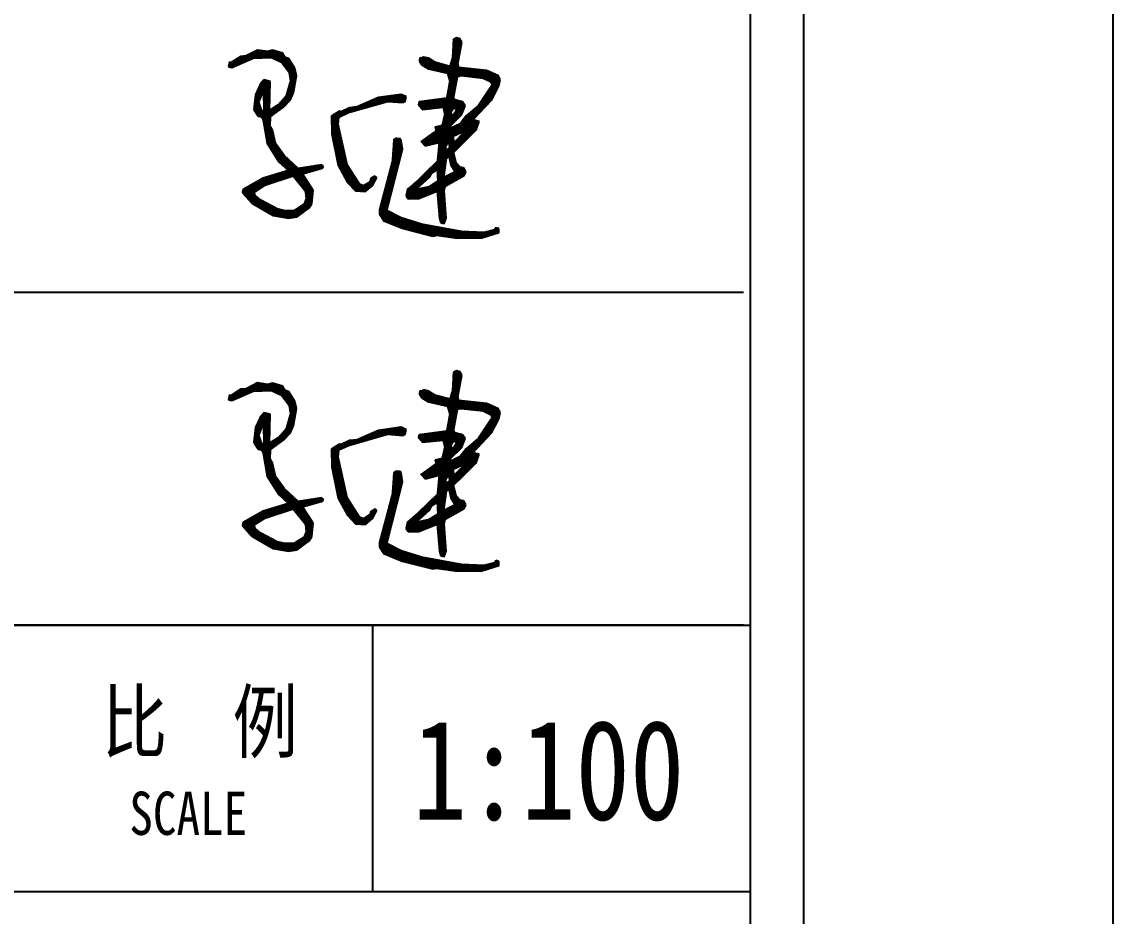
# Model space of a CAD drawing. Header units: inches. Extents: x 18712 to 314639, y 0 to 420500.
# Drawn here: x 134335 to 137612, y 172489 to 175175 of the extents above; entities that cross this region are included whole.
import ezdxf
from ezdxf.enums import TextEntityAlignment as Align

# ---------------------------------------------------------------- set-up
doc = ezdxf.new("R2010")
doc.units = ezdxf.units.IN
doc.header["$LTSCALE"] = 1000
doc.header["$MEASUREMENT"] = 0
doc.layers.get('0').update_dxf_attribs({"true_color": 0xffffff})
for name, color, linetype, true_color in [('TK', 7, 'Continuous', 0xffffff), ('TK-TEXT', 4, 'Continuous', 0x00ffff), ('ZG-图号', 2, 'Continuous', 0xffff00), ('ZG-图名', 1, 'Continuous', 0xff0000), ('ZG-图框层', 4, 'Continuous', 0x00ffff), ('签名', 3, 'Continuous', 0x00ff00)]:
    doc.layers.add(name, color=color, linetype=linetype, true_color=true_color)
doc.styles.add('-宋体', font='simsun.ttc', dxfattribs={"height": 0.2, "bigfont": 'gbcbig.shx'})

# ---------------------------------------------------------------- blocks, each defined once
blk = doc.blocks.new('A$C6f5e09ec')
at = {"layer": '签名', "linetype": 'Continuous', "true_color": 0x00ff00}
h = blk.add_hatch(dxfattribs=at)
h.set_pattern_fill('ANSI31', color=3, scale=25.4, angle=45, style=0)
h.set_pattern_definition([(45, (-5.8428, -80783.60813), (-0.30547013, 0.30547013), [])])
h.paths.add_polyline_path([(4376.5, -76486.9), (4371.2, -76543.3), (4313.1, -76600.3), (4281.7, -76628.2), (4277.4, -76647.3), (4282.9, -76656.1), (4315.5, -76656), (4370.7, -76633.5), (4377.2, -76715.1), (4381.7, -76728.7), (4391.2, -76730.8), (4397.4, -76714.7), (4390.9, -76633), (4394.1, -76618.7), (4451.6, -76586.7), (4456.7, -76575.3), (4449.3, -76563.6), (4439.8, -76561.4), (4427.6, -76548.7), (4419.8, -76516.8), (4487.8, -76449.6), (4496.1, -76423.9), (4477.1, -76419.5), (4533.3, -76359.7), (4555.5, -76317.1), (4559.8, -76298), (4552.5, -76286.3), (4518.4, -76271.1), (4435.2, -76262.2), (4432.6, -76251.5), (4444.8, -76186.7), (4437.5, -76175), (4427.9, -76172.8), (4419.2, -76178.3), (4416.8, -76232.9), (4408.4, -76258.6), (4363.7, -76245.9), (4343.9, -76233.9), (4329.6, -76230.6), (4323.7, -76234.3), (4319, -76233.2), (4316.8, -76242.7), (4324.1, -76254.4), (4344, -76266.5), (4401.2, -76279.5), (4408.2, -76303.6), (4399.2, -76354.2), (4316.4, -76365.5), (4314.3, -76375), (4326.4, -76387.8), (4387.9, -76381.7), (4393.1, -76403), (4385.5, -76436.3), (4364.3, -76441.5), (4366.9, -76452.1), (4321.9, -76484.5), (4334.1, -76497.3)], flags=0)
h.paths.add_polyline_path([(4404.4, -76485.7), (4396.3, -76498.9), (4396, -76511.4), (4407.7, -76504), (4405.4, -76480.9)], flags=0)
h.paths.add_polyline_path([(4418.2, -76468.8), (4421.6, -76487.1), (4451.2, -76456.3), (4446.4, -76455.2)], flags=0)
h.paths.add_polyline_path([(4411.2, -76444.7), (4439.4, -76431), (4457.2, -76407.5), (4494.5, -76375.9), (4536.4, -76312.8), (4530.9, -76304), (4508.2, -76293.8), (4442.2, -76286.3), (4431.6, -76288.9), (4419.3, -76353.8), (4423, -76359.6), (4446.8, -76365.1), (4454.2, -76376.8), (4442.9, -76404.3), (4410.4, -76437)], flags=0)
h.paths.add_polyline_path([(4405.2, -76526), (4404.1, -76530.8), (4398.3, -76534.5), (4390, -76592.7), (4424.1, -76575.4), (4411.2, -76554.9)], flags=0)
h.paths.add_polyline_path([(4416.9, -76408.4), (4429, -76388.6), (4422.4, -76384.5), (4416.5, -76388.2), (4411.4, -76399.6)], flags=0)
h.paths.add_polyline_path([(4370.5, -76568.2), (4353, -76579.3), (4347.9, -76590.7), (4306.6, -76628.9), (4346.2, -76620.3), (4372.5, -76603.8)], flags=0)
h.paths.add_polyline_path([(4236, -76542.6), (4197.6, -76689.3), (4197.3, -76701.8), (4210.2, -76722.2), (4265.2, -76744.8), (4357.6, -76768.3), (4368.2, -76765.7), (4431.3, -76775), (4504.2, -76774.1), (4555.4, -76758.2), (4555.7, -76745.7), (4546.2, -76743.5), (4542.2, -76750.1), (4510.3, -76757.9), (4443.3, -76755.2), (4323.1, -76732.9), (4262.2, -76714), (4219.6, -76691.8), (4266.7, -76507), (4262.6, -76481), (4258.9, -76475.2), (4251.2, -76475.9), (4246.4, -76474.8), (4240.6, -76478.5)], flags=0)
h.paths.add_polyline_path([(4073, -76432.9), (4075.5, -76410.9), (4103.7, -76397.3), (4221.5, -76363.9), (4268.4, -76367.1), (4274.3, -76363.4), (4277.5, -76349.1), (4261.4, -76342.9), (4194, -76352.6), (4130, -76380.7), (4106.9, -76383), (4081.7, -76394.8), (4076.9, -76393.7), (4053.5, -76408.4), (4054.1, -76461.2), (4072.7, -76555.6), (4101, -76607.2), (4125.3, -76632.7), (4155, -76634.5), (4176.5, -76616.8), (4189.6, -76592.2), (4183, -76588.2), (4171.3, -76595.6), (4169.2, -76605.1), (4148.7, -76618), (4137.3, -76612.9), (4100.5, -76554.4)], flags=0)
h.paths.add_polyline_path([(3966.5, -76581.6), (4025.4, -76564.9), (4029.5, -76558.3), (4022.8, -76554.3), (3952.5, -76565.9), (3911.4, -76526.4), (3884.5, -76490.2), (3876, -76450.7), (3868.6, -76439), (3870.4, -76409.3), (3909.5, -76380.6), (3929.2, -76360.1), (3939.4, -76337.3), (3948.4, -76286.7), (3943.2, -76265.5), (3924.8, -76236.3), (3913.4, -76231.2), (3906, -76219.5), (3875.6, -76210), (3862.1, -76214.5), (3830.6, -76209.8), (3796.5, -76227.1), (3781.2, -76228.6), (3751.9, -76247), (3747.1, -76246), (3743.9, -76260.3), (3753.4, -76262.4), (3817.4, -76234.4), (3873.1, -76232), (3902.5, -76246.2), (3925.6, -76276.5), (3929.8, -76302.5), (3917.1, -76347.3), (3893.3, -76374.5), (3867, -76391), (3869.3, -76303.8), (3850.2, -76299.5), (3840.4, -76309.8), (3825.1, -76343.9), (3820.1, -76387.9), (3833, -76408.3), (3842.5, -76410.5), (3848.1, -76419.3), (3859.6, -76489.6), (3894.6, -76545.2), (3923.6, -76571.8), (3848.2, -76594.8), (3787.9, -76628.7), (3785.7, -76638.2), (3813.7, -76669.6), (3877.9, -76706.8), (3923.7, -76714.7), (3949.7, -76710.6), (3985.9, -76683.7), (3993.9, -76670.5), (3997.8, -76631.3)], flags=0)
h.paths.add_polyline_path([(3974.7, -76633.6), (3937.6, -76587.5), (3853.4, -76616), (3821.2, -76636.2), (3823.8, -76646.9), (3840.7, -76660.7), (3889.9, -76687), (3913.7, -76692.4), (3941.6, -76691.2), (3970.8, -76672.8), (3977, -76656.6)], flags=0)
h.paths.add_polyline_path([(3843.9, -76393.3), (3849.8, -76389.6), (3849.3, -76336.9), (3846.3, -76338.7), (3835.1, -76366.2)], flags=0)
h = blk.add_hatch(dxfattribs=at)
h.set_pattern_fill('ANSI31', color=3, scale=25.4, angle=45, style=0)
h.set_pattern_definition([(45, (-5.8428, -81783.60813), (-0.30547013, 0.30547013), [])])
h.paths.add_polyline_path([(4376.5, -77486.9), (4371.2, -77543.3), (4313.1, -77600.3), (4281.7, -77628.2), (4277.4, -77647.3), (4282.9, -77656.1), (4315.5, -77656), (4370.7, -77633.5), (4377.2, -77715.1), (4381.7, -77728.7), (4391.2, -77730.8), (4397.4, -77714.7), (4390.9, -77633), (4394.1, -77618.7), (4451.6, -77586.7), (4456.7, -77575.3), (4449.3, -77563.6), (4439.8, -77561.4), (4427.6, -77548.7), (4419.8, -77516.8), (4487.8, -77449.6), (4496.1, -77423.9), (4477.1, -77419.5), (4533.3, -77359.7), (4555.5, -77317.1), (4559.8, -77298), (4552.5, -77286.3), (4518.4, -77271.1), (4435.2, -77262.2), (4432.6, -77251.5), (4444.8, -77186.7), (4437.5, -77175), (4427.9, -77172.8), (4419.2, -77178.3), (4416.8, -77232.9), (4408.4, -77258.6), (4363.7, -77245.9), (4343.9, -77233.9), (4329.6, -77230.6), (4323.7, -77234.3), (4319, -77233.2), (4316.8, -77242.7), (4324.1, -77254.4), (4344, -77266.5), (4401.2, -77279.5), (4408.2, -77303.6), (4399.2, -77354.2), (4316.4, -77365.5), (4314.3, -77375), (4326.4, -77387.8), (4387.9, -77381.7), (4393.1, -77403), (4385.5, -77436.3), (4364.3, -77441.5), (4366.9, -77452.1), (4321.9, -77484.5), (4334.1, -77497.3)], flags=0)
h.paths.add_polyline_path([(4404.4, -77485.7), (4396.3, -77498.9), (4396, -77511.4), (4407.7, -77504), (4405.4, -77480.9)], flags=0)
h.paths.add_polyline_path([(4418.2, -77468.8), (4421.6, -77487.1), (4451.2, -77456.3), (4446.4, -77455.2)], flags=0)
h.paths.add_polyline_path([(4411.2, -77444.7), (4439.4, -77431), (4457.2, -77407.5), (4494.5, -77375.9), (4536.4, -77312.8), (4530.9, -77304), (4508.2, -77293.8), (4442.2, -77286.3), (4431.6, -77288.9), (4419.3, -77353.8), (4423, -77359.6), (4446.8, -77365.1), (4454.2, -77376.8), (4442.9, -77404.3), (4410.4, -77437)], flags=0)
h.paths.add_polyline_path([(4405.2, -77526), (4404.1, -77530.8), (4398.3, -77534.5), (4390, -77592.7), (4424.1, -77575.4), (4411.2, -77554.9)], flags=0)
h.paths.add_polyline_path([(4416.9, -77408.4), (4429, -77388.6), (4422.4, -77384.5), (4416.5, -77388.2), (4411.4, -77399.6)], flags=0)
h.paths.add_polyline_path([(4370.5, -77568.2), (4353, -77579.3), (4347.9, -77590.7), (4306.6, -77628.9), (4346.2, -77620.3), (4372.5, -77603.8)], flags=0)
h.paths.add_polyline_path([(4236, -77542.6), (4197.6, -77689.3), (4197.3, -77701.8), (4210.2, -77722.2), (4265.2, -77744.8), (4357.6, -77768.3), (4368.2, -77765.7), (4431.3, -77775), (4504.2, -77774.1), (4555.4, -77758.2), (4555.7, -77745.7), (4546.2, -77743.5), (4542.2, -77750.1), (4510.3, -77757.9), (4443.3, -77755.2), (4323.1, -77732.9), (4262.2, -77714), (4219.6, -77691.8), (4266.7, -77507), (4262.6, -77481), (4258.9, -77475.2), (4251.2, -77475.9), (4246.4, -77474.8), (4240.6, -77478.5)], flags=0)
h.paths.add_polyline_path([(4073, -77432.9), (4075.5, -77410.9), (4103.7, -77397.3), (4221.5, -77363.9), (4268.4, -77367.1), (4274.3, -77363.4), (4277.5, -77349.1), (4261.4, -77342.9), (4194, -77352.6), (4130, -77380.7), (4106.9, -77383), (4081.7, -77394.8), (4076.9, -77393.7), (4053.5, -77408.4), (4054.1, -77461.2), (4072.7, -77555.6), (4101, -77607.2), (4125.3, -77632.7), (4155, -77634.5), (4176.5, -77616.8), (4189.6, -77592.2), (4183, -77588.2), (4171.3, -77595.6), (4169.2, -77605.1), (4148.7, -77618), (4137.3, -77612.9), (4100.5, -77554.4)], flags=0)
h.paths.add_polyline_path([(3966.5, -77581.6), (4025.4, -77564.9), (4029.5, -77558.3), (4022.8, -77554.3), (3952.5, -77565.9), (3911.4, -77526.4), (3884.5, -77490.2), (3876, -77450.7), (3868.6, -77439), (3870.4, -77409.3), (3909.5, -77380.6), (3929.2, -77360.1), (3939.4, -77337.3), (3948.4, -77286.7), (3943.2, -77265.5), (3924.8, -77236.3), (3913.4, -77231.2), (3906, -77219.5), (3875.6, -77210), (3862.1, -77214.5), (3830.6, -77209.8), (3796.5, -77227.1), (3781.2, -77228.6), (3751.9, -77247), (3747.1, -77246), (3743.9, -77260.3), (3753.4, -77262.4), (3817.4, -77234.4), (3873.1, -77232), (3902.5, -77246.2), (3925.6, -77276.5), (3929.8, -77302.5), (3917.1, -77347.3), (3893.3, -77374.5), (3867, -77391), (3869.3, -77303.8), (3850.2, -77299.5), (3840.4, -77309.8), (3825.1, -77343.9), (3820.1, -77387.9), (3833, -77408.3), (3842.5, -77410.5), (3848.1, -77419.3), (3859.6, -77489.6), (3894.6, -77545.2), (3923.6, -77571.8), (3848.2, -77594.8), (3787.9, -77628.7), (3785.7, -77638.2), (3813.7, -77669.6), (3877.9, -77706.8), (3923.7, -77714.7), (3949.7, -77710.6), (3985.9, -77683.7), (3993.9, -77670.5), (3997.8, -77631.3)], flags=0)
h.paths.add_polyline_path([(3974.7, -77633.6), (3937.6, -77587.5), (3853.4, -77616), (3821.2, -77636.2), (3823.8, -77646.9), (3840.7, -77660.7), (3889.9, -77687), (3913.7, -77692.4), (3941.6, -77691.2), (3970.8, -77672.8), (3977, -77656.6)], flags=0)
h.paths.add_polyline_path([(3843.9, -77393.3), (3849.8, -77389.6), (3849.3, -77336.9), (3846.3, -77338.7), (3835.1, -77366.2)], flags=0)
at = {"color": 7, "lineweight": -3, "true_color": 0xffffff}
blk.add_line((5310.1, -64560.2), (5310.1, -81774.7), dxfattribs=at)
at = {"layer": 'TK', "lineweight": -3}
for p, q in [((5471.4, -82100), (5471.4, 0)), ((5471.4, -82054.3), (5471.4, 0)), ((183.2, -76937.2), (5290.1, -76937.2)), ((183.2, -76937.2), (5290.1, -76937.2)), ((5290.1, -77937.2), (183.2, -77937.2)), ((183.2, -77937.2), (5290.1, -77937.2)), ((183.2, -77937.2), (5290.1, -77937.2)), ((203.2, -77937.2), (5310.1, -77937.2)), ((403.2, -77937.2), (5310.1, -77937.2)), ((4176.3, -77937.2), (4176.3, -78737.2)), ((203.2, -78737.2), (5310.1, -78737.2)), ((403.2, -78737.2), (5310.1, -78737.2))]:
    blk.add_line(p, q, dxfattribs=at)
at = {"layer": 'ZG-图框层', "lineweight": -3}
blk.add_line((5471.4, -82100), (5471.4, 0), dxfattribs=at)
at = {"layer": '签名', "color": 3, "linetype": 'Continuous', "lineweight": -3, "true_color": 0x00ff00}
for p, q in [((4419.2, -76178.3), (4416.8, -76232.9)), ((4427.9, -76172.8), (4419.2, -76178.3)), ((4437.5, -76175), (4427.9, -76172.8)), ((4444.8, -76186.7), (4437.5, -76175)), ((3830.6, -76209.8), (3796.5, -76227.1)), ((3862.1, -76214.5), (3830.6, -76209.8)), ((3875.6, -76210), (3862.1, -76214.5)), ((3906, -76219.5), (3875.6, -76210)), ((4432.6, -76251.5), (4444.8, -76186.7)), ((3747.1, -76246), (3743.9, -76260.3)), ((3751.9, -76247), (3747.1, -76246)), ((3781.2, -76228.6), (3751.9, -76247)), ((3753.4, -76262.4), (3817.4, -76234.4)), ((3796.5, -76227.1), (3781.2, -76228.6)), ((3817.4, -76234.4), (3873.1, -76232)), ((3873.1, -76232), (3902.5, -76246.2)), ((3902.5, -76246.2), (3925.6, -76276.5)), ((3913.4, -76231.2), (3906, -76219.5)), ((3924.8, -76236.3), (3913.4, -76231.2)), ((3943.2, -76265.5), (3924.8, -76236.3)), ((4319, -76233.2), (4316.8, -76242.7)), ((4316.8, -76242.7), (4324.1, -76254.4)), ((4323.7, -76234.3), (4319, -76233.2)), ((4329.6, -76230.6), (4323.7, -76234.3)), ((4343.9, -76233.9), (4329.6, -76230.6)), ((4363.7, -76245.9), (4343.9, -76233.9)), ((4408.4, -76258.6), (4363.7, -76245.9)), ((4416.8, -76232.9), (4408.4, -76258.6)), ((3743.9, -76260.3), (3753.4, -76262.4)), ((3925.6, -76276.5), (3929.8, -76302.5)), ((3948.4, -76286.7), (3943.2, -76265.5)), ((4324.1, -76254.4), (4344, -76266.5)), ((4344, -76266.5), (4401.2, -76279.5)), ((4401.2, -76279.5), (4408.2, -76303.6)), ((4435.2, -76262.2), (4432.6, -76251.5)), ((4518.4, -76271.1), (4435.2, -76262.2)), ((4552.5, -76286.3), (4518.4, -76271.1)), ((3840.4, -76309.8), (3825.1, -76343.9)), ((3850.2, -76299.5), (3840.4, -76309.8)), ((3869.3, -76303.8), (3850.2, -76299.5)), ((3867, -76391), (3869.3, -76303.8)), ((3929.8, -76302.5), (3917.1, -76347.3)), ((3939.4, -76337.3), (3948.4, -76286.7)), ((4408.2, -76303.6), (4399.2, -76354.2)), ((4419.3, -76353.8), (4431.6, -76288.9)), ((4431.6, -76288.9), (4442.2, -76286.3)), ((4442.2, -76286.3), (4508.2, -76293.8)), ((4536.4, -76312.8), (4494.5, -76375.9)), ((4508.2, -76293.8), (4530.9, -76304)), ((4530.9, -76304), (4536.4, -76312.8)), ((4559.8, -76298), (4552.5, -76286.3)), ((4555.5, -76317.1), (4559.8, -76298)), ((3825.1, -76343.9), (3820.1, -76387.9)), ((3835.1, -76366.2), (3846.3, -76338.7)), ((3846.3, -76338.7), (3849.3, -76336.9)), ((3849.3, -76336.9), (3849.8, -76389.6)), ((3917.1, -76347.3), (3893.3, -76374.5)), ((3929.2, -76360.1), (3939.4, -76337.3)), ((4261.4, -76342.9), (4194, -76352.6)), ((4277.5, -76349.1), (4261.4, -76342.9)), ((4533.3, -76359.7), (4555.5, -76317.1)), ((3843.9, -76393.3), (3835.1, -76366.2)), ((3893.3, -76374.5), (3867, -76391)), ((3909.5, -76380.6), (3929.2, -76360.1)), ((4103.7, -76397.3), (4221.5, -76363.9)), ((4194, -76352.6), (4130, -76380.7)), ((4221.5, -76363.9), (4268.4, -76367.1)), ((4268.4, -76367.1), (4274.3, -76363.4)), ((4274.3, -76363.4), (4277.5, -76349.1)), ((4316.4, -76365.5), (4314.3, -76375)), ((4314.3, -76375), (4326.4, -76387.8)), ((4399.2, -76354.2), (4316.4, -76365.5)), ((4423, -76359.6), (4419.3, -76353.8)), ((4446.8, -76365.1), (4423, -76359.6)), ((4442.9, -76404.3), (4454.2, -76376.8)), ((4454.2, -76376.8), (4446.8, -76365.1)), ((4494.5, -76375.9), (4457.2, -76407.5)), ((4477.1, -76419.5), (4533.3, -76359.7)), ((3820.1, -76387.9), (3833, -76408.3)), ((3833, -76408.3), (3842.5, -76410.5)), ((3842.5, -76410.5), (3848.1, -76419.3)), ((3849.8, -76389.6), (3843.9, -76393.3)), ((3868.6, -76439), (3870.4, -76409.3)), ((3870.4, -76409.3), (3909.5, -76380.6)), ((4076.9, -76393.7), (4053.5, -76408.4)), ((4053.5, -76408.4), (4054.1, -76461.2)), ((4073, -76432.9), (4075.5, -76410.9)), ((4075.5, -76410.9), (4103.7, -76397.3)), ((4081.7, -76394.8), (4076.9, -76393.7)), ((4106.9, -76383), (4081.7, -76394.8)), ((4130, -76380.7), (4106.9, -76383)), ((4326.4, -76387.8), (4387.9, -76381.7)), ((4393.1, -76403), (4385.5, -76436.3)), ((4387.9, -76381.7), (4393.1, -76403)), ((4410.4, -76437), (4442.9, -76404.3)), ((4411.4, -76399.6), (4416.5, -76388.2)), ((4416.9, -76408.4), (4411.4, -76399.6)), ((4416.5, -76388.2), (4422.4, -76384.5)), ((4429, -76388.6), (4416.9, -76408.4)), ((4422.4, -76384.5), (4429, -76388.6)), ((4457.2, -76407.5), (4439.4, -76431)), ((3848.1, -76419.3), (3859.6, -76489.6)), ((3876, -76450.7), (3868.6, -76439)), ((4100.5, -76554.4), (4073, -76432.9)), ((4385.5, -76436.3), (4364.3, -76441.5)), ((4364.3, -76441.5), (4366.9, -76452.1)), ((4411.2, -76444.7), (4410.4, -76437)), ((4439.4, -76431), (4411.2, -76444.7)), ((4496.1, -76423.9), (4477.1, -76419.5)), ((4487.8, -76449.6), (4496.1, -76423.9)), ((3884.5, -76490.2), (3876, -76450.7)), ((4054.1, -76461.2), (4072.7, -76555.6)), ((4246.4, -76474.8), (4240.6, -76478.5)), ((4251.2, -76475.9), (4246.4, -76474.8)), ((4258.9, -76475.2), (4251.2, -76475.9)), ((4262.6, -76481), (4258.9, -76475.2)), ((4366.9, -76452.1), (4321.9, -76484.5)), ((4418.2, -76468.8), (4446.4, -76455.2)), ((4421.6, -76487.1), (4418.2, -76468.8)), ((4419.8, -76516.8), (4487.8, -76449.6)), ((4451.2, -76456.3), (4421.6, -76487.1)), ((4446.4, -76455.2), (4451.2, -76456.3)), ((3859.6, -76489.6), (3894.6, -76545.2)), ((3911.4, -76526.4), (3884.5, -76490.2)), ((4219.6, -76691.8), (4266.7, -76507)), ((4240.6, -76478.5), (4236, -76542.6)), ((4266.7, -76507), (4262.6, -76481)), ((4321.9, -76484.5), (4334.1, -76497.3)), ((4334.1, -76497.3), (4376.5, -76486.9)), ((4376.5, -76486.9), (4371.2, -76543.3)), ((4396, -76511.4), (4396.3, -76498.9)), ((4407.7, -76504), (4396, -76511.4)), ((4396.3, -76498.9), (4404.4, -76485.7)), ((4404.4, -76485.7), (4405.4, -76480.9)), ((4405.4, -76480.9), (4407.7, -76504)), ((3952.5, -76565.9), (3911.4, -76526.4)), ((4236, -76542.6), (4197.6, -76689.3)), ((4371.2, -76543.3), (4313.1, -76600.3)), ((4390, -76592.7), (4398.3, -76534.5)), ((4398.3, -76534.5), (4404.1, -76530.8)), ((4404.1, -76530.8), (4405.2, -76526)), ((4405.2, -76526), (4411.2, -76554.9)), ((4427.6, -76548.7), (4419.8, -76516.8)), ((3923.6, -76571.8), (3848.2, -76594.8)), ((3894.6, -76545.2), (3923.6, -76571.8)), ((4022.8, -76554.3), (3952.5, -76565.9)), ((3966.5, -76581.6), (4025.4, -76564.9)), ((4029.5, -76558.3), (4022.8, -76554.3)), ((4025.4, -76564.9), (4029.5, -76558.3)), ((4072.7, -76555.6), (4101, -76607.2)), ((4137.3, -76612.9), (4100.5, -76554.4)), ((4353, -76579.3), (4370.5, -76568.2)), ((4370.5, -76568.2), (4372.5, -76603.8)), ((4424.1, -76575.4), (4390, -76592.7)), ((4411.2, -76554.9), (4424.1, -76575.4)), ((4439.8, -76561.4), (4427.6, -76548.7)), ((4449.3, -76563.6), (4439.8, -76561.4)), ((4456.7, -76575.3), (4449.3, -76563.6)), ((4451.6, -76586.7), (4456.7, -76575.3)), ((3848.2, -76594.8), (3787.9, -76628.7)), ((3853.4, -76616), (3937.6, -76587.5)), ((3937.6, -76587.5), (3974.7, -76633.6)), ((3997.8, -76631.3), (3966.5, -76581.6)), ((4101, -76607.2), (4125.3, -76632.7)), ((4169.2, -76605.1), (4148.7, -76618)), ((4171.3, -76595.6), (4169.2, -76605.1)), ((4183, -76588.2), (4171.3, -76595.6)), ((4176.5, -76616.8), (4189.6, -76592.2)), ((4189.6, -76592.2), (4183, -76588.2)), ((4313.1, -76600.3), (4281.7, -76628.2)), ((4306.6, -76628.9), (4347.9, -76590.7)), ((4372.5, -76603.8), (4346.2, -76620.3)), ((4347.9, -76590.7), (4353, -76579.3)), ((4394.1, -76618.7), (4451.6, -76586.7)), ((3787.9, -76628.7), (3785.7, -76638.2)), ((3785.7, -76638.2), (3813.7, -76669.6)), ((3821.2, -76636.2), (3853.4, -76616)), ((3823.8, -76646.9), (3821.2, -76636.2)), ((3974.7, -76633.6), (3977, -76656.6)), ((3993.9, -76670.5), (3997.8, -76631.3)), ((4125.3, -76632.7), (4155, -76634.5)), ((4148.7, -76618), (4137.3, -76612.9)), ((4155, -76634.5), (4176.5, -76616.8)), ((4281.7, -76628.2), (4277.4, -76647.3)), ((4346.2, -76620.3), (4306.6, -76628.9)), ((4315.5, -76656), (4370.7, -76633.5)), ((4370.7, -76633.5), (4377.2, -76715.1)), ((4390.9, -76633), (4394.1, -76618.7)), ((4397.4, -76714.7), (4390.9, -76633)), ((3813.7, -76669.6), (3877.9, -76706.8)), ((3840.7, -76660.7), (3823.8, -76646.9)), ((3889.9, -76687), (3840.7, -76660.7)), ((3970.8, -76672.8), (3941.6, -76691.2)), ((3977, -76656.6), (3970.8, -76672.8)), ((3985.9, -76683.7), (3993.9, -76670.5)), ((4277.4, -76647.3), (4282.9, -76656.1)), ((4282.9, -76656.1), (4315.5, -76656)), ((3877.9, -76706.8), (3923.7, -76714.7)), ((3913.7, -76692.4), (3889.9, -76687)), ((3941.6, -76691.2), (3913.7, -76692.4)), ((3949.7, -76710.6), (3985.9, -76683.7)), ((4197.6, -76689.3), (4197.3, -76701.8)), ((4197.3, -76701.8), (4210.2, -76722.2)), ((4262.2, -76714), (4219.6, -76691.8)), ((3923.7, -76714.7), (3949.7, -76710.6)), ((4210.2, -76722.2), (4265.2, -76744.8)), ((4323.1, -76732.9), (4262.2, -76714)), ((4443.3, -76755.2), (4323.1, -76732.9)), ((4377.2, -76715.1), (4381.7, -76728.7)), ((4381.7, -76728.7), (4391.2, -76730.8)), ((4391.2, -76730.8), (4397.4, -76714.7)), ((4265.2, -76744.8), (4357.6, -76768.3)), ((4357.6, -76768.3), (4368.2, -76765.7)), ((4368.2, -76765.7), (4431.3, -76775)), ((4510.3, -76757.9), (4443.3, -76755.2)), ((4504.2, -76774.1), (4555.4, -76758.2)), ((4542.2, -76750.1), (4510.3, -76757.9)), ((4546.2, -76743.5), (4542.2, -76750.1)), ((4555.7, -76745.7), (4546.2, -76743.5)), ((4555.4, -76758.2), (4555.7, -76745.7)), ((4431.3, -76775), (4504.2, -76774.1)), ((4419.2, -77178.3), (4416.8, -77232.9)), ((4427.9, -77172.8), (4419.2, -77178.3)), ((4437.5, -77175), (4427.9, -77172.8)), ((4432.6, -77251.5), (4444.8, -77186.7)), ((4444.8, -77186.7), (4437.5, -77175)), ((3781.2, -77228.6), (3751.9, -77247)), ((3796.5, -77227.1), (3781.2, -77228.6)), ((3830.6, -77209.8), (3796.5, -77227.1)), ((3817.4, -77234.4), (3873.1, -77232)), ((3862.1, -77214.5), (3830.6, -77209.8)), ((3875.6, -77210), (3862.1, -77214.5)), ((3873.1, -77232), (3902.5, -77246.2)), ((3906, -77219.5), (3875.6, -77210)), ((3913.4, -77231.2), (3906, -77219.5)), ((3924.8, -77236.3), (3913.4, -77231.2)), ((4329.6, -77230.6), (4323.7, -77234.3)), ((4343.9, -77233.9), (4329.6, -77230.6)), ((3747.1, -77246), (3743.9, -77260.3)), ((3743.9, -77260.3), (3753.4, -77262.4)), ((3751.9, -77247), (3747.1, -77246)), ((3753.4, -77262.4), (3817.4, -77234.4)), ((3902.5, -77246.2), (3925.6, -77276.5)), ((3943.2, -77265.5), (3924.8, -77236.3)), ((4319, -77233.2), (4316.8, -77242.7)), ((4316.8, -77242.7), (4324.1, -77254.4)), ((4323.7, -77234.3), (4319, -77233.2)), ((4324.1, -77254.4), (4344, -77266.5)), ((4363.7, -77245.9), (4343.9, -77233.9)), ((4408.4, -77258.6), (4363.7, -77245.9)), ((4416.8, -77232.9), (4408.4, -77258.6)), ((4435.2, -77262.2), (4432.6, -77251.5)), ((4518.4, -77271.1), (4435.2, -77262.2)), ((3925.6, -77276.5), (3929.8, -77302.5)), ((3939.4, -77337.3), (3948.4, -77286.7)), ((3948.4, -77286.7), (3943.2, -77265.5)), ((4344, -77266.5), (4401.2, -77279.5)), ((4401.2, -77279.5), (4408.2, -77303.6)), ((4419.3, -77353.8), (4431.6, -77288.9)), ((4431.6, -77288.9), (4442.2, -77286.3)), ((4442.2, -77286.3), (4508.2, -77293.8)), ((4508.2, -77293.8), (4530.9, -77304)), ((4552.5, -77286.3), (4518.4, -77271.1)), ((4559.8, -77298), (4552.5, -77286.3)), ((3840.4, -77309.8), (3825.1, -77343.9)), ((3850.2, -77299.5), (3840.4, -77309.8)), ((3869.3, -77303.8), (3850.2, -77299.5)), ((3867, -77391), (3869.3, -77303.8)), ((3929.8, -77302.5), (3917.1, -77347.3)), ((4408.2, -77303.6), (4399.2, -77354.2)), ((4536.4, -77312.8), (4494.5, -77375.9)), ((4530.9, -77304), (4536.4, -77312.8)), ((4533.3, -77359.7), (4555.5, -77317.1)), ((4555.5, -77317.1), (4559.8, -77298)), ((3825.1, -77343.9), (3820.1, -77387.9)), ((3835.1, -77366.2), (3846.3, -77338.7)), ((3846.3, -77338.7), (3849.3, -77336.9)), ((3849.3, -77336.9), (3849.8, -77389.6)), ((3917.1, -77347.3), (3893.3, -77374.5)), ((3909.5, -77380.6), (3929.2, -77360.1)), ((3929.2, -77360.1), (3939.4, -77337.3)), ((4194, -77352.6), (4130, -77380.7)), ((4261.4, -77342.9), (4194, -77352.6)), ((4277.5, -77349.1), (4261.4, -77342.9)), ((4274.3, -77363.4), (4277.5, -77349.1)), ((4399.2, -77354.2), (4316.4, -77365.5)), ((4423, -77359.6), (4419.3, -77353.8)), ((4446.8, -77365.1), (4423, -77359.6)), ((4477.1, -77419.5), (4533.3, -77359.7)), ((3820.1, -77387.9), (3833, -77408.3)), ((3843.9, -77393.3), (3835.1, -77366.2)), ((3849.8, -77389.6), (3843.9, -77393.3)), ((3893.3, -77374.5), (3867, -77391)), ((3870.4, -77409.3), (3909.5, -77380.6)), ((4076.9, -77393.7), (4053.5, -77408.4)), ((4081.7, -77394.8), (4076.9, -77393.7)), ((4106.9, -77383), (4081.7, -77394.8)), ((4103.7, -77397.3), (4221.5, -77363.9)), ((4130, -77380.7), (4106.9, -77383)), ((4221.5, -77363.9), (4268.4, -77367.1)), ((4268.4, -77367.1), (4274.3, -77363.4)), ((4316.4, -77365.5), (4314.3, -77375)), ((4314.3, -77375), (4326.4, -77387.8)), ((4326.4, -77387.8), (4387.9, -77381.7)), ((4387.9, -77381.7), (4393.1, -77403)), ((4411.4, -77399.6), (4416.5, -77388.2)), ((4416.5, -77388.2), (4422.4, -77384.5)), ((4429, -77388.6), (4416.9, -77408.4)), ((4422.4, -77384.5), (4429, -77388.6)), ((4442.9, -77404.3), (4454.2, -77376.8)), ((4454.2, -77376.8), (4446.8, -77365.1)), ((4494.5, -77375.9), (4457.2, -77407.5)), ((3833, -77408.3), (3842.5, -77410.5)), ((3842.5, -77410.5), (3848.1, -77419.3)), ((3848.1, -77419.3), (3859.6, -77489.6)), ((3868.6, -77439), (3870.4, -77409.3)), ((4053.5, -77408.4), (4054.1, -77461.2)), ((4073, -77432.9), (4075.5, -77410.9)), ((4075.5, -77410.9), (4103.7, -77397.3)), ((4393.1, -77403), (4385.5, -77436.3)), ((4410.4, -77437), (4442.9, -77404.3)), ((4416.9, -77408.4), (4411.4, -77399.6)), ((4457.2, -77407.5), (4439.4, -77431)), ((4496.1, -77423.9), (4477.1, -77419.5)), ((4487.8, -77449.6), (4496.1, -77423.9)), ((3876, -77450.7), (3868.6, -77439)), ((3884.5, -77490.2), (3876, -77450.7)), ((4054.1, -77461.2), (4072.7, -77555.6)), ((4100.5, -77554.4), (4073, -77432.9)), ((4366.9, -77452.1), (4321.9, -77484.5)), ((4385.5, -77436.3), (4364.3, -77441.5)), ((4364.3, -77441.5), (4366.9, -77452.1)), ((4411.2, -77444.7), (4410.4, -77437)), ((4439.4, -77431), (4411.2, -77444.7)), ((4418.2, -77468.8), (4446.4, -77455.2)), ((4419.8, -77516.8), (4487.8, -77449.6)), ((4451.2, -77456.3), (4421.6, -77487.1)), ((4446.4, -77455.2), (4451.2, -77456.3)), ((3859.6, -77489.6), (3894.6, -77545.2)), ((3911.4, -77526.4), (3884.5, -77490.2)), ((4240.6, -77478.5), (4236, -77542.6)), ((4246.4, -77474.8), (4240.6, -77478.5)), ((4251.2, -77475.9), (4246.4, -77474.8)), ((4258.9, -77475.2), (4251.2, -77475.9)), ((4262.6, -77481), (4258.9, -77475.2)), ((4266.7, -77507), (4262.6, -77481)), ((4321.9, -77484.5), (4334.1, -77497.3)), ((4334.1, -77497.3), (4376.5, -77486.9)), ((4376.5, -77486.9), (4371.2, -77543.3)), ((4396.3, -77498.9), (4404.4, -77485.7)), ((4404.4, -77485.7), (4405.4, -77480.9)), ((4405.4, -77480.9), (4407.7, -77504)), ((4421.6, -77487.1), (4418.2, -77468.8)), ((3952.5, -77565.9), (3911.4, -77526.4)), ((4219.6, -77691.8), (4266.7, -77507)), ((4396, -77511.4), (4396.3, -77498.9)), ((4407.7, -77504), (4396, -77511.4)), ((4404.1, -77530.8), (4405.2, -77526)), ((4405.2, -77526), (4411.2, -77554.9)), ((4427.6, -77548.7), (4419.8, -77516.8)), ((3894.6, -77545.2), (3923.6, -77571.8)), ((4022.8, -77554.3), (3952.5, -77565.9)), ((4029.5, -77558.3), (4022.8, -77554.3)), ((4025.4, -77564.9), (4029.5, -77558.3)), ((4072.7, -77555.6), (4101, -77607.2)), ((4137.3, -77612.9), (4100.5, -77554.4)), ((4236, -77542.6), (4197.6, -77689.3)), ((4371.2, -77543.3), (4313.1, -77600.3)), ((4390, -77592.7), (4398.3, -77534.5)), ((4398.3, -77534.5), (4404.1, -77530.8)), ((4411.2, -77554.9), (4424.1, -77575.4)), ((4439.8, -77561.4), (4427.6, -77548.7)), ((3923.6, -77571.8), (3848.2, -77594.8)), ((3853.4, -77616), (3937.6, -77587.5)), ((3937.6, -77587.5), (3974.7, -77633.6)), ((3966.5, -77581.6), (4025.4, -77564.9)), ((3997.8, -77631.3), (3966.5, -77581.6)), ((4183, -77588.2), (4171.3, -77595.6)), ((4176.5, -77616.8), (4189.6, -77592.2)), ((4189.6, -77592.2), (4183, -77588.2)), ((4306.6, -77628.9), (4347.9, -77590.7)), ((4347.9, -77590.7), (4353, -77579.3)), ((4353, -77579.3), (4370.5, -77568.2)), ((4370.5, -77568.2), (4372.5, -77603.8)), ((4424.1, -77575.4), (4390, -77592.7)), ((4394.1, -77618.7), (4451.6, -77586.7)), ((4449.3, -77563.6), (4439.8, -77561.4)), ((4456.7, -77575.3), (4449.3, -77563.6)), ((4451.6, -77586.7), (4456.7, -77575.3)), ((3848.2, -77594.8), (3787.9, -77628.7)), ((3821.2, -77636.2), (3853.4, -77616)), ((4101, -77607.2), (4125.3, -77632.7)), ((4148.7, -77618), (4137.3, -77612.9)), ((4169.2, -77605.1), (4148.7, -77618)), ((4155, -77634.5), (4176.5, -77616.8)), ((4171.3, -77595.6), (4169.2, -77605.1)), ((4313.1, -77600.3), (4281.7, -77628.2)), ((4346.2, -77620.3), (4306.6, -77628.9)), ((4372.5, -77603.8), (4346.2, -77620.3)), ((4390.9, -77633), (4394.1, -77618.7)), ((3787.9, -77628.7), (3785.7, -77638.2)), ((3785.7, -77638.2), (3813.7, -77669.6)), ((3823.8, -77646.9), (3821.2, -77636.2)), ((3840.7, -77660.7), (3823.8, -77646.9)), ((3977, -77656.6), (3970.8, -77672.8)), ((3974.7, -77633.6), (3977, -77656.6)), ((3993.9, -77670.5), (3997.8, -77631.3)), ((4125.3, -77632.7), (4155, -77634.5)), ((4281.7, -77628.2), (4277.4, -77647.3)), ((4277.4, -77647.3), (4282.9, -77656.1)), ((4282.9, -77656.1), (4315.5, -77656)), ((4315.5, -77656), (4370.7, -77633.5)), ((4370.7, -77633.5), (4377.2, -77715.1)), ((4397.4, -77714.7), (4390.9, -77633)), ((3813.7, -77669.6), (3877.9, -77706.8)), ((3889.9, -77687), (3840.7, -77660.7)), ((3913.7, -77692.4), (3889.9, -77687)), ((3970.8, -77672.8), (3941.6, -77691.2)), ((3949.7, -77710.6), (3985.9, -77683.7)), ((3985.9, -77683.7), (3993.9, -77670.5)), ((4197.6, -77689.3), (4197.3, -77701.8)), ((3877.9, -77706.8), (3923.7, -77714.7)), ((3941.6, -77691.2), (3913.7, -77692.4)), ((3923.7, -77714.7), (3949.7, -77710.6)), ((4197.3, -77701.8), (4210.2, -77722.2)), ((4210.2, -77722.2), (4265.2, -77744.8)), ((4262.2, -77714), (4219.6, -77691.8)), ((4323.1, -77732.9), (4262.2, -77714)), ((4377.2, -77715.1), (4381.7, -77728.7)), ((4391.2, -77730.8), (4397.4, -77714.7)), ((4265.2, -77744.8), (4357.6, -77768.3)), ((4443.3, -77755.2), (4323.1, -77732.9)), ((4381.7, -77728.7), (4391.2, -77730.8)), ((4510.3, -77757.9), (4443.3, -77755.2)), ((4542.2, -77750.1), (4510.3, -77757.9)), ((4546.2, -77743.5), (4542.2, -77750.1)), ((4555.7, -77745.7), (4546.2, -77743.5)), ((4555.4, -77758.2), (4555.7, -77745.7)), ((4357.6, -77768.3), (4368.2, -77765.7)), ((4368.2, -77765.7), (4431.3, -77775)), ((4431.3, -77775), (4504.2, -77774.1)), ((4504.2, -77774.1), (4555.4, -77758.2))]:
    blk.add_line(p, q, dxfattribs=at)
at = {"layer": 'TK', "color": 7, "true_color": 0xffffff, "style": '-宋体', "width": 0.8}
for s, height, p in [('比  例', 180, (3363.7, -78317.4)), ('SCALE', 130, (3446.1, -78567.3))]:
    blk.add_text(s, height=height, dxfattribs=at).set_placement(p)
at = {"layer": 'TK-TEXT', "style": '-宋体', "width": 0.8}
for tag, p, height in [('若羌县文化体育广播电视和旅游局', (1802.8, -65292.4), 189), ('巴州米兰长城国家文化公园建设项目', (1722.9, -66432.8), 189), ('结构', (1853.5, -78521.8), 300), ('1:100', (4296.1, -78521.8), 300), ('A', (4650.8, -80873.2), 300), ('2022.07', (1479.6, -80877.4), 300)]:
    blk.add_attdef(tag, p, '', height=height, dxfattribs=at)
blk.add_attdef('QFAHJJ-2022-012', text='', height=300, dxfattribs=at).set_placement((3356.7, -67621.3), align=Align.CENTER)
at = {"layer": 'ZG-图号', "style": '-宋体', "width": 0.8}
blk.add_attdef('结施-03', (1804.7, -79277.2), '', height=300, dxfattribs=at)
at = {"layer": 'ZG-图名', "style": '-宋体', "width": 0.8}
blk.add_attdef('框架柱平面布置图', (1991.3, -69635.1), '', height=300, dxfattribs=at)

msp = doc.modelspace()

# ---------------------------------------------------------------- linework, layer by layer
at = {"layer": 'TK', "lineweight": -3}
msp.add_lwpolyline([(18712.2, 252300), (18712.2, 168200), (137612.2, 168200), (137612.2, 252300)], close=True, dxfattribs=at)
at = {"layer": 'ZG-图框层', "lineweight": -3}
msp.add_lwpolyline([(18712.2, 168200), (137612.2, 168200), (137612.2, 252300), (18712.2, 252300)], close=True, dxfattribs=at)

# ---------------------------------------------------------------- block references
ref = msp.add_blockref('A$C6f5e09ec', (131212.2, 251300))
ref.add_attrib('1:100', '1:100', (135508.3, 172778.2), dxfattribs={"layer": 'TK-TEXT', "height": 300, "style": '-宋体', "width": 0.8})

doc.saveas('drawing.dxf')
